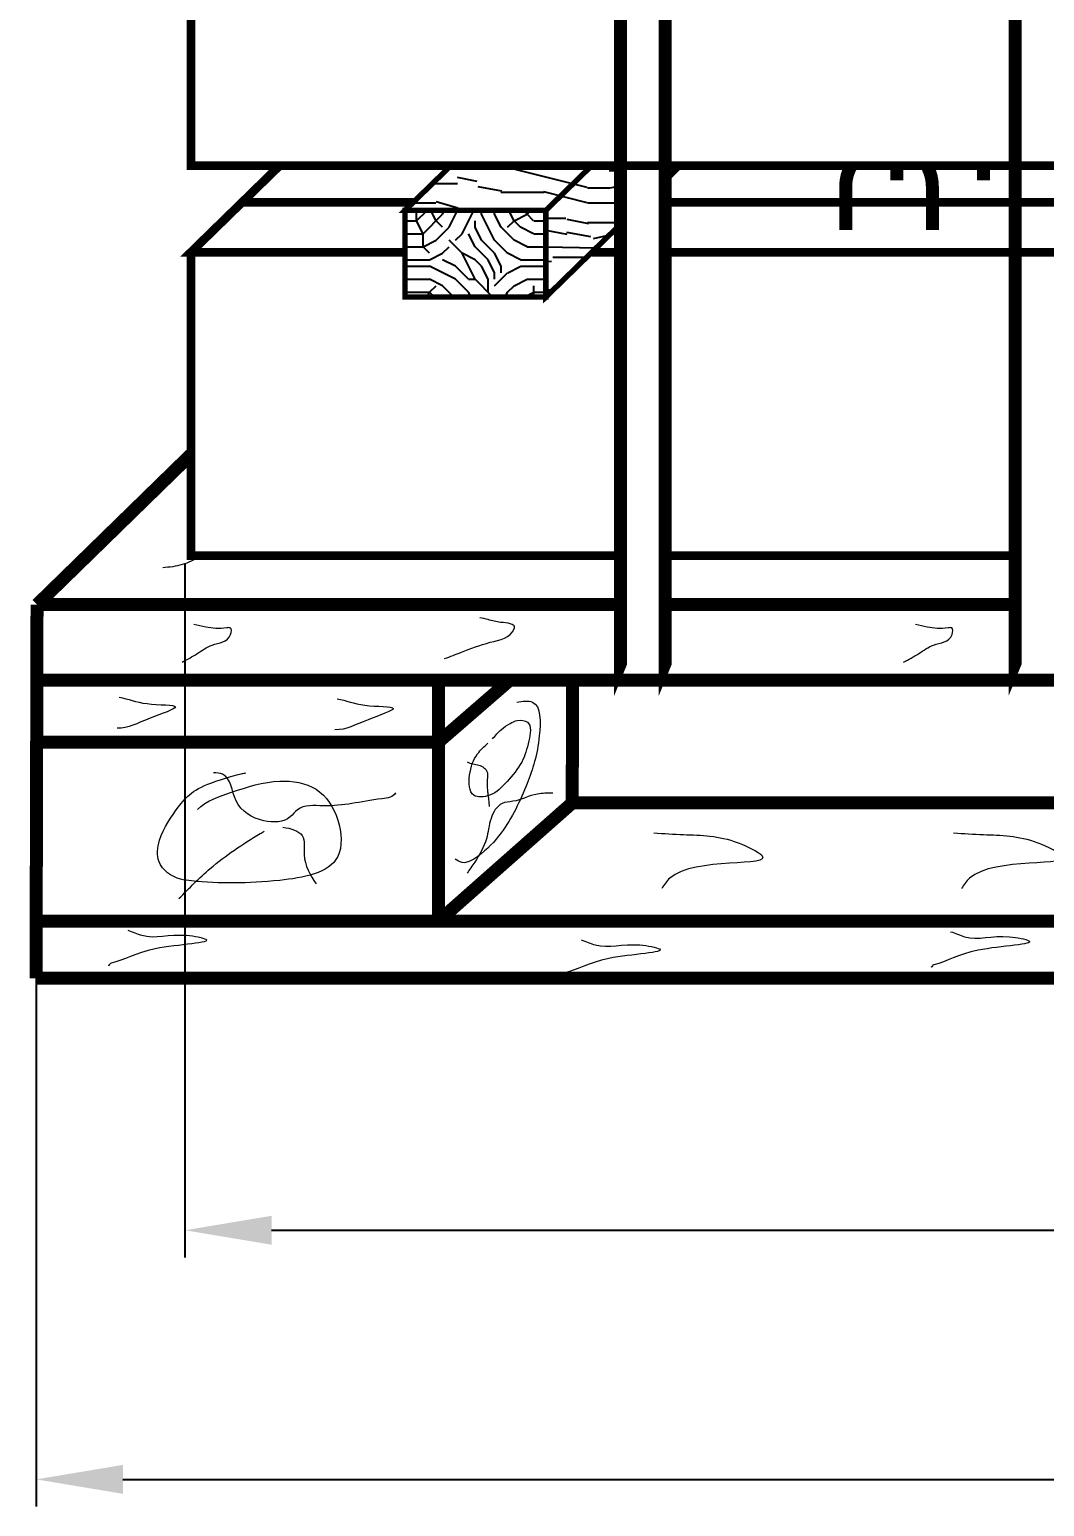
# Model space of a CAD drawing. Header units: millimetres. Extents: x -300689 to 10556, y -104928 to 107291.
# Drawn here: x -24190.5 to -24143.7, y 30488.9 to 30557.1 of the extents above; entities that cross this region are included whole.
import ezdxf

# ---------------------------------------------------------------- set-up
doc = ezdxf.new("R2010")
doc.units = ezdxf.units.MM
doc.layers.add('линии', color=7, linetype='Continuous')
doc.layers.add('Основная', color=7, linetype='Continuous', lineweight=30)
doc.styles.add('GOST 2.304', font='CS_Gost2304.shx', dxfattribs={"oblique": 15})
doc.dimstyles.new('GOST', dxfattribs={"dimscale": 0, "dimtxt": 3, "dimasz": 3, "dimexe": 1.25, "dimexo": 0, "dimtad": 1, "dimtoh": 1, "dimdec": 3, "dimtxsty": 'GOST 2.304', "dimcen": 5, "dimadec": 3, "dimazin": 2, "dimtfac": 0.75, "dimtdec": 4, "dimtmove": 1, "dimatfit": 3, "dimfxl": 0, "dimtolj": 1, "dimarcsym": 0})

# ---------------------------------------------------------------- blocks, each defined once
blk = doc.blocks.new('*D13')
at = {"layer": 'Defpoints', "color": 0}
for p in [(-24190.203, 30513.3), (-24057.129, 30513.3), (-24057.129, 30490.178)]:
    blk.add_point(p, dxfattribs=at)
at = {"layer": 'Основная', "color": 0, "lineweight": -2}
for p, q in [((-24190.203, 30513.3), (-24190.203, 30488.928)), ((-24057.129, 30513.3), (-24057.129, 30488.928)), ((-24186.203, 30490.178), (-24061.129, 30490.178))]:
    blk.add_line(p, q, dxfattribs=at)
at = {"layer": 'Основная', "color": 0}
for points in [[(-24186.203, 30490.845), (-24186.203, 30489.511), (-24190.203, 30490.178)], [(-24061.129, 30490.845), (-24061.129, 30489.511), (-24057.129, 30490.178)]]:
    blk.add_solid(points, dxfattribs=at)
at = {"layer": 'Основная', "color": 0, "lineweight": 20, "insert": (-24123.666, 30492.803), "char_height": 4, "attachment_point": 5, "style": 'GOST 2.304'}
blk.add_mtext('\\A1;1200', dxfattribs=at)
blk = doc.blocks.new('*D14')
at = {"layer": 'Defpoints', "color": 0}
for p in [(-24058.8, 30533.132), (-24183.343, 30532.424), (-24058.8, 30501.671)]:
    blk.add_point(p, dxfattribs=at)
at = {"layer": 'Основная', "color": 0, "lineweight": -2}
for p, q in [((-24058.8, 30533.132), (-24058.8, 30500.421)), ((-24183.343, 30532.424), (-24183.343, 30500.421)), ((-24179.343, 30501.671), (-24062.8, 30501.671))]:
    blk.add_line(p, q, dxfattribs=at)
at = {"layer": 'Основная', "color": 0}
for points in [[(-24179.343, 30502.338), (-24179.343, 30501.004), (-24183.343, 30501.671)], [(-24062.8, 30502.338), (-24062.8, 30501.004), (-24058.8, 30501.671)]]:
    blk.add_solid(points, dxfattribs=at)
at = {"layer": 'Основная', "color": 0, "lineweight": 20, "insert": (-24121.072, 30504.296), "char_height": 4, "attachment_point": 5, "style": 'GOST 2.304'}
blk.add_mtext('\\A1;1120', dxfattribs=at)

msp = doc.modelspace()

# ---------------------------------------------------------------- hatches: boundary and pattern name
at = {"layer": 'линии', "linetype": 'ByBlock', "ltscale": 0.25}
h = msp.add_hatch(dxfattribs=at)
h.set_pattern_fill('WOOD_01', color=256, scale=10, style=0, pattern_type=2)
h.set_pattern_definition([(0, (-3262.782, 139.945), (0, 10), [2, -8]), (8.9726, (-3262.6815, 134.5453), (60.000000294, 9.999976256), [1.92354, -190.43029]), (5.7105, (-3262.7815, 135.1453), (90.000001738, 9.999855072), [2.00998, -98.48876]), (344.5779, (-3262.78152, 138.1453), (109.9999951945, -29.9998733882), [3.00832, -297.82377]), (353.6599, (-3262.5815, 141.4453), (10.00000316, 2.043e-05), [1.81108, -88.74276]), (345.0686, (-3262.2815, 135.7453), (39.999999916, -9.999983694), [1.55242, -153.68932]), (348.6901, (-3265.7815, 141.5453), (10.00000292, 3.71e-06), [4.07922, -46.91097]), (5.7105, (-3262.6815, 133.6453), (90.000001738, 9.999855072), [1.00499, -99.49375]), (0, (-3262.782, 137.845), (0, 10), [1, -9]), (0, (-3264.782, 139.045), (0, 10), [3, -7]), (11.3099, (-3262.7815, 140.5453), (39.99999772, 9.99997436), [1.0198, -49.97039]), (2.7263, (-3263.7815, 136.8453), (200.00000295, 9.999960177), [2.10238, -208.13558]), (352.4054, (-3263.2815, 136.5453), (79.99999858, -9.999936836), [1.51327, -149.81417]), (0, (-3263.782, 132.745), (0, 10), [2, -8]), (358.8309, (-3264.78152, 132.24531), (10.0000018324, 7.6802e-06), [4.90102, -485.201]), (0, (-3264.782, 139.745), (0, 10), [1, -9]), (0, (-3263.782, 140.545), (0, 10), [1, -9]), (0, (-3268.282, 141.445), (0, 10), [1.5, -8.5]), (350.5377, (-3265.5815, 141.9453), (10.00000077, 3.876e-06), [3.04138, -57.78624]), (0, (-3268.782, 141.945), (0, 10), [2, -8]), (0, (-3269.882, 132.945), (0, 10), [1.1, -8.9]), (0, (-3264.782, 133.445), (0, 10), [1, -9]), (0, (-3269.882, 133.745), (0, 10), [2.1, -7.9]), (5.4403, (-3264.7815, 134.3453), (99.9999970115, 9.999947836), [2.1095, -208.84072]), (0, (-3264.682, 135.145), (0, 10), [1.9, -8.1]), (0, (-3269.882, 135.345), (0, 10), [1.1, -8.9]), (358.8309, (-3268.68152, 136.94531), (10.0000018324, 7.6802e-06), [4.90102, -485.201]), (0, (-3267.782, 137.845), (0, 10), [1, -9]), (0, (-3268.782, 138.145), (0, 10), [1, -9]), (0, (-3264.782, 138.145), (0, 10), [2, -8]), (0, (-3266.782, 138.345), (0, 10), [1, -9]), (0, (-3268.782, 139.545), (0, 10), [2, -8]), (19.6538, (-3266.0815, 135.3453), (110.000002521, 39.999945747), [1.48661, -147.17406]), (11.3099, (-3267.7815, 138.1453), (39.99999772, 9.99997436), [1.0198, -49.97039]), (11.3099, (-3263.7815, 137.6453), (39.99999772, 9.99997436), [1.0198, -49.97039]), (5.7105, (-3266.7815, 141.4453), (90.000001738, 9.999855072), [1.00499, -99.49375]), (349.6952, (-3269.8815, 142.1453), (59.99999977, -9.999946967), [1.11803, -110.68535]), (348.6901, (-3268.7815, 132.9453), (10.00000292, 3.71e-06), [1.0198, -49.97039]), (90, (-3267.782, 132.745), (-10, 6e-16), [0, -10]), (346.6076, (-3269.8815, 138.3453), (170.0000022497, -39.99969533), [2.1587, -213.71154]), (11.3099, (-3263.7815, 139.7453), (39.99999772, 9.99997436), [1.0198, -49.97039]), (10.3048, (-3263.7815, 133.4453), (49.99999788, 9.999960443), [1.11803, -110.68535]), (348.6901, (-3266.7815, 137.8453), (10.00000292, 3.71e-06), [1.0198, -49.97039]), (348.6901, (-3265.7815, 138.3453), (10.00000292, 3.71e-06), [1.0198, -49.97039]), (341.5651, (-3269.8815, 137.3453), (9.9999979, 1.168e-05), [1.26491, -30.35786]), (345.9638, (-3268.7815, 140.7453), (9.99999606, 1.244e-05), [4.12311, -37.10794]), (343.3008, (-3266.7815, 141.4453), (69.999999577, -19.99993732), [3.13209, -101.27095]), (0, (-3266.782, 141.945), (0, 10), [1.2, -8.8]), (345.9638, (-3267.7815, 133.7453), (9.99999606, 1.244e-05), [4.12311, -37.10794]), (345.9638, (-3268.7815, 134.4453), (9.99999606, 1.244e-05), [4.12311, -37.10794]), (345.9638, (-3268.7815, 135.3453), (9.99999606, 1.244e-05), [4.12311, -37.10794]), (349.6952, (-3269.8815, 139.7453), (59.99999977, -9.999946967), [1.11803, -110.68535]), (345.9638, (-3266.7815, 139.5453), (9.99999606, 1.244e-05), [2.06155, -39.1695]), (349.6952, (-3269.8815, 136.5453), (59.99999977, -9.999946967), [1.11803, -110.68535]), (357.6141, (-3264.6815, 135.8453), (9.9999994592, 1.2264e-05), [2.40208, -237.80615]), (349.6952, (-3265.7815, 137.6453), (59.99999977, -9.999946967), [1.11803, -110.68535]), (12.5288, (-3264.6815, 137.4453), (40.000004785, 9.999993037), [0.92195, -91.27349]), (349.5626, (-3269.88152, 136.04531), (109.9999968247, -19.9998534352), [3.86394, -382.52955]), (351.8699, (-3266.0815, 135.3453), (9.99999461, -2.42e-06), [1.41421, -69.29646]), (4.7636, (-3268.7815, 136.3453), (109.999999498, 9.999914496), [2.40832, -118.00762]), (0, (-3266.382, 136.545), (0, 10), [3.1, -6.9]), (344.7449, (-3269.8815, 141.0453), (39.999997121, -9.999983214), [1.14018, -112.87736]), (350.5377, (-3267.7815, 132.7453), (10.00000077, 3.876e-06), [3.04138, -57.78624]), (340.0169, (-3269.8815, 134.8453), (29.999998804, -9.999993244), [1.17047, -115.87652]), (0, (-3261.782, 140.745), (0, 10), [0.5, -9.5]), (0, (-3261.782, 136.345), (0, 10), [1, -9]), (11.3099, (-3261.7815, 132.7453), (39.99999772, 9.99997436), [1.0198, -49.97039]), (0, (-3261.682, 133.745), (0, 10), [1.8, -8.2]), (343.3008, (-3261.7815, 139.0453), (69.999999577, -19.99993732), [1.04403, -103.35901]), (348.0207, (-3261.68152, 136.9453), (189.9999961126, -40.0109770803), [1.84007, -335.50644]), (90, (-3261.782, 132.745), (-10, 6e-16), [0, -10]), (0, (-3260.782, 132.945), (0, 10), [0.9, -9.1]), (0, (-3260.782, 134.845), (0, 10), [0.9, -9.1]), (0, (-3260.782, 135.345), (0, 10), [0.9, -9.1]), (336.0376, (-3260.7815, 138.7453), (70.000000274, -29.999866517), [0.98489, -97.50362]), (348.5163, (-3260.78152, 139.94531), (49.9999998387, -10.0015547061), [0.91838, -652.15525]), (341.5651, (-3260.7815, 136.3453), (9.9999979, 1.168e-05), [0.94868, -30.67408]), (347.4712, (-3260.7815, 141.2453), (50.000003204, -9.99999603), [0.92195, -91.27349])])
h.paths.add_polyline_path([(-24164.5648, 30550.7965), (-24171.0648, 30550.7965), (-24173.1846, 30548.7289), (-24166.6846, 30548.7289)])
h.paths.add_polyline_path([(-24161.1745, 30550.7965), (-24161.1745, 30550.1033), (-24160.4638, 30550.7965)])
h.paths.add_polyline_path([(-24163.2346, 30548.0939), (-24163.2346, 30550.7965), (-24164.5648, 30550.7965), (-24166.6846, 30548.7289), (-24166.6846, 30544.7289)])
h = msp.add_hatch(dxfattribs=at)
h.set_pattern_fill('TRONCO', color=256, scale=6, style=0, pattern_type=2)
h.set_pattern_definition([(0, (-3329.8515, 132.1453), (6, 6), [1.8, -4.2]), (0, (-3329.8515, 132.4453), (6, 6), [1.8, -4.2]), (0, (-3329.5515, 133.0453), (6, 6), [1.2, -4.8]), (0, (-3329.2515, 133.6453), (6, 6), [0.9, -5.1]), (0, (-3329.2515, 134.2453), (6, 6), [0.6, -5.4]), (0, (-3330.7515, 134.8453), (6, 6), [0.3, -1.5, 0.3, -3.9]), (0, (-3329.8515, 135.1453), (6, 6), [0.3, -2.4, 0.9, -2.4]), (0, (-3328.6515, 135.4453), (6, 6), [0.3, -0.3, 0.3, -5.1]), (0, (-3328.9515, 135.7453), (6, 6), [0.3, -5.7]), (0, (-3329.2515, 136.3453), (6, 6), [0.9, -5.1]), (0, (-3329.2515, 136.9453), (6, 6), [1.2, -4.8]), (0, (-3329.5515, 137.5453), (6, 6), [1.5, -1.8, 0.3, -2.4]), (90, (-3331.9515, 133.9453), (-6, 6), [0.3, -0.6, 1.5, -3.6]), (90, (-3331.6515, 134.5453), (-6, 6), [0.3, -0.3, 0.9, -4.5]), (90, (-3331.3515, 136.9453), (-6, 6), [0.6, -5.4]), (90, (-3331.0515, 134.5453), (-6, 6), [1.2, -1.8, 0.3, -2.7]), (90, (-3330.7515, 137.8453), (-6, 6), [0.3, -5.7]), (90, (-3330.4515, 134.8453), (-6, 6), [0.9, -5.1]), (90, (-3329.8515, 135.1453), (-6, 6), [0.6, -5.4]), (90, (-3329.2515, 135.1453), (-6, 6), [0.3, -0.9, 0.9, -3.9]), (90, (-3328.9515, 135.4453), (-6, 6), [0.3, -5.7]), (90, (-3328.6515, 134.2453), (-6, 6), [0.84, -5.16]), (90, (-3328.3515, 133.0453), (-6, 6), [0.6, -5.4]), (90, (-3327.7515, 135.4453), (-6, 6), [0.3, -5.7]), (90, (-3327.1515, 135.1453), (-6, 6), [0.9, -5.1]), (90, (-3326.5515, 135.1453), (-6, 6), [0.9, -5.1]), (45, (-3327.4515, 132.7453), (7e-16, 6), [0.42426, -0.42426, 0.42426, -7.21250137]), (45, (-3328.6515, 134.2453), (7e-16, 6), [0.84852, -7.6367614]), (45, (-3331.0515, 137.2453), (7e-16, 6), [0.84852, -7.6367614]), (45, (-3329.8515, 135.7453), (7e-16, 6), [0.84852, -7.6367614]), (45, (-3329.5515, 134.5453), (7e-16, 6), [0.84852, -7.6367614]), (45, (-3327.7515, 133.3453), (7e-16, 6), [0.84852, -7.6367614]), (45, (-3328.3515, 133.6453), (7e-16, 6), [1.272792, -7.2124894]), (45, (-3330.1515, 136.3453), (7e-16, 6), [0.42426, -8.0610214]), (45, (-3330.4515, 136.9453), (7e-16, 6), [0.42426, -8.0610214]), (45, (-3328.0515, 136.9453), (7e-16, 6), [0.42426, -8.0610214]), (45, (-3330.4515, 133.9453), (7e-16, 6), [0.42426, -8.0610214]), (45, (-3327.1515, 136.0453), (7e-16, 6), [0.42426, -8.0610214]), (45, (-3329.2515, 135.4453), (7e-16, 6), [0.42426, -8.0610214]), (45, (-3328.6515, 136.0453), (7e-16, 6), [0.42426, -8.0610214]), (135, (-3328.9515, 134.8453), (-6, 7e-16), [0.42426, -0.42426, 1.272792, -6.36396937]), (135, (-3328.0515, 134.8453), (-6, 7e-16), [0.42426, -8.0610214]), (135, (-3328.0515, 132.7453), (-6, 7e-16), [0.42426, -8.0610214]), (135, (-3329.2515, 134.2453), (-6, 7e-16), [0.42426, -8.0610214]), (135, (-3328.3515, 135.4453), (-6, 7e-16), [0.42426, -8.0610214]), (135, (-3329.8515, 133.9453), (-6, 7e-16), [0.42426, -8.0610214]), (135, (-3327.4515, 133.9453), (-6, 7e-16), [0.42426, -8.0610214]), (135, (-3331.6515, 132.1453), (-6, 7e-16), [0.42426, -8.0610214]), (135, (-3331.3515, 132.4453), (-6, 7e-16), [0.84852, -7.6367614]), (135, (-3331.0515, 132.7453), (-6, 7e-16), [0.84852, -7.6367614]), (135, (-3330.4515, 132.7453), (-6, 7e-16), [0.84852, -7.6367614]), (135, (-3330.1515, 133.3453), (-6, 7e-16), [0.84852, -7.6367614]), (135, (-3327.7515, 135.7453), (-6, 7e-16), [0.84852, -7.6367614]), (135, (-3326.5515, 132.7453), (-6, 7e-16), [0.84852, -7.6367614]), (135, (-3326.2515, 137.5453), (-6, 7e-16), [0.84852, -7.6367614]), (135, (-3326.2515, 136.9453), (-6, 7e-16), [0.84852, -7.6367614]), (135, (-3326.8515, 136.6453), (-6, 7e-16), [0.84852, -7.6367614]), (135, (-3331.0515, 136.6453), (-6, 7e-16), [1.272792, -7.2124894]), (135, (-3327.1515, 136.0453), (-6, 7e-16), [1.272792, -7.2124894]), (26.565051, (-3330.4515, 137.8453), (6, 2e-09), [0.6708, -12.7456079]), (26.565051, (-3330.4515, 134.8453), (6, 2e-09), [0.6708, -12.7456079]), (26.565051, (-3329.8515, 136.6453), (6, 2e-09), [0.6708, -12.7456079]), (26.565051, (-3328.0515, 132.4453), (6, 2e-09), [0.6708, -12.7456079]), (26.565051, (-3328.3515, 133.0453), (6, 2e-09), [0.6708, -12.7456079]), (26.565051, (-3330.1515, 134.2453), (6, 2e-09), [0.6708, -12.7456079]), (26.565051, (-3330.1515, 137.2453), (6, 2e-09), [0.6708, -12.7456079]), (26.565051, (-3328.3515, 135.4453), (6, 2e-09), [1.3416, -12.0748079]), (63.434949, (-3328.3515, 136.3453), (3e-10, 6), [0.6708, -12.7456079]), (63.434949, (-3327.4515, 134.5453), (3e-10, 6), [0.6708, -12.7456079]), (63.434949, (-3330.4515, 135.7453), (3e-10, 6), [0.6708, -12.7456079]), (63.434949, (-3331.6515, 136.0453), (3e-10, 6), [0.6708, -12.7456079]), (63.434949, (-3328.0515, 134.8453), (3e-10, 6), [0.6708, -12.7456079]), (63.434949, (-3328.6515, 134.8453), (3e-10, 6), [0.6708, -12.7456079]), (63.434949, (-3331.0515, 135.7453), (3e-10, 6), [1.3416, -12.0748079]), (63.434949, (-3326.5515, 133.6453), (3e-10, 6), [1.3416, -12.0748079]), (63.434949, (-3327.1515, 133.9453), (3e-10, 6), [1.3416, -12.0748079]), (116.565051, (-3331.9515, 133.0453), (-2e-09, 6), [0.6708, -12.7456079]), (116.565051, (-3331.9515, 136.3453), (-2e-09, 6), [0.6708, -12.7456079]), (116.565051, (-3330.7515, 132.1453), (-2e-09, 6), [0.6708, -12.7456079]), (116.565051, (-3331.3515, 137.5453), (-2e-09, 6), [0.6708, -12.7456079]), (116.565051, (-3330.7515, 133.9453), (-2e-09, 6), [0.6708, -12.7456079]), (116.565051, (-3329.5515, 134.5453), (-2e-09, 6), [0.6708, -12.7456079]), (116.565051, (-3328.9515, 135.7453), (-2e-09, 6), [0.6708, -12.7456079]), (116.565051, (-3331.6515, 133.3453), (1.93e-06, 6.00000096), [0.6708, -12.7456079]), (116.565051, (-3330.1515, 134.2453), (-2e-09, 6), [0.6708, -12.7456079]), (116.565051, (-3328.3515, 133.6453), (-2e-09, 6), [0.6708, -12.7456079]), (116.565051, (-3327.7515, 134.2453), (-2e-09, 6), [0.6708, -12.7456079]), (116.565051, (-3326.5515, 136.0453), (-2e-09, 6), [0.6708, -12.7456079]), (116.565051, (-3331.0515, 137.8453), (-2e-09, 6), [0.6708, -12.7456079]), (116.565051, (-3331.9515, 137.5453), (-2e-09, 6), [1.3416, -12.0748079]), (116.565051, (-3331.0515, 133.3453), (-2e-09, 6), [1.3416, -12.0748079]), (153.434949, (-3331.9515, 132.4453), (-6, 3e-10), [0.6708, -12.7456079]), (153.434949, (-3326.8515, 132.1453), (-6, 3e-10), [0.6708, -12.7456079]), (153.434949, (-3327.1515, 135.1453), (-6, 3e-10), [0.6708, -12.7456079]), (153.434949, (-3329.5515, 133.0453), (-6, 3e-10), [0.6708, -12.7456079]), (153.434949, (-3329.8515, 132.4453), (-6, 3e-10), [0.6708, -12.7456079]), (153.434949, (-3329.2515, 133.6453), (-6, 3e-10), [0.6708, -12.7456079]), (153.434949, (-3327.4515, 137.2453), (-6, 3e-10), [0.6708, -12.7456079]), (153.434949, (-3326.8515, 137.5453), (-6, 3e-10), [1.3416, -12.0748079])])
h.paths.add_polyline_path([(-24166.6846, 30548.7289), (-24173.1846, 30548.7289), (-24173.1846, 30544.7289), (-24166.6846, 30544.7289)])

# ---------------------------------------------------------------- linework, layer by layer
for p, q in [((-24173.1846, 30548.7289), (-24171.0648, 30550.7965)), ((-24166.6846, 30548.7289), (-24164.5648, 30550.7965)), ((-24161.1745, 30550.1033), (-24160.4638, 30550.7965)), ((-24166.6846, 30544.7289), (-24163.1819, 30548.1453))]:
    msp.add_line(p, q, dxfattribs=at)
for points, const_width in [([(-24180.7024, 30567.1007), (-24183.0648, 30564.7965), (-24183.0648, 30550.7965), (-24120.9948, 30550.7965), (-24120.9948, 30564.7965), (-24161.1745, 30564.7965)], 0.4), ([(-24178.9638, 30550.7965), (-24183.0648, 30546.7965), (-24173.1846, 30546.7965)], 0.4), ([(-24171.0648, 30550.7965), (-24173.1846, 30548.7289), (-24166.6846, 30548.7289), (-24164.5648, 30550.7965), (-24166.6846, 30548.7289), (-24173.1846, 30548.7289), (-24173.1846, 30544.7289), (-24166.6846, 30544.7289), (-24166.6846, 30548.7289), (-24166.6846, 30544.7289), (-24163.1819, 30548.1453)], 0.25), ([(-24161.1745, 30550.1033), (-24160.4638, 30550.7965)], 0.25), ([(-24150.4862, 30550.1191), (-24150.4862, 30550.7965)], 0.6), ([(-24146.4862, 30550.7965), (-24146.4862, 30550.1191)], 0.6), ([(-24172.8034, 30549.1007), (-24180.7024, 30549.1007)], 0.4), ([(-24141.2334, 30549.1007), (-24161.1745, 30549.1007)], 0.4), ([(-24183.0648, 30546.7965), (-24173.1846, 30546.7965)], 0.4), ([(-24163.2346, 30532.7965), (-24183.0648, 30532.7965), (-24183.0648, 30546.7965)], 0.4), ([(-24164.5648, 30546.7965), (-24163.2346, 30546.7965)], 0.4), ([(-24164.5648, 30546.7965), (-24163.2346, 30546.7965)], 0.4), ([(-24161.1745, 30546.7965), (-24141.6146, 30546.7965)], 0.4), ([(-24161.1745, 30546.7965), (-24141.6146, 30546.7965)], 0.4), ([(-24145.0295, 30532.7965), (-24161.1745, 30532.7965)], 0.4), ([(-24190.165, 30530.5366), (-24163.2346, 30530.5366)], 0.6), ([(-24161.1745, 30530.5366), (-24145.0295, 30530.5366)], 0.6)]:
    msp.add_lwpolyline(points, dxfattribs=dict(at, const_width=const_width))
at = {"layer": 'линии', "linetype": 'ByBlock', "ltscale": 0.25, "const_width": 0.6}
for points in [[(-24152.8486, 30547.8149), (-24152.8486, 30549.8149, -0.1289589), (-24152.5911, 30550.7965, -0.1289589)], [(-24149.1061, 30550.7965, -0.1289589), (-24148.8486, 30549.8149), (-24148.8486, 30547.8149)]]:
    msp.add_lwpolyline(points, format="xyb", dxfattribs=at)
at = {"layer": 'линии', "linetype": 'ByBlock', "ltscale": 0.25}
msp.add_lwpolyline([(-24173.1846, 30544.7289), (-24166.6846, 30544.7289), (-24166.6846, 30548.7289), (-24173.1846, 30548.7289)], close=True, dxfattribs=at)
at = {"layer": 'линии', "color": 0, "const_width": 0.6}
for points in [[(-24190.165, 30530.5366), (-24183.0648, 30537.462)], [(-24190.211, 30513.2996), (-24190.165, 30530.5366)], [(-24057.1287, 30527.0571), (-24190.1743, 30527.0571)], [(-24171.6398, 30524.1961), (-24168.3322, 30527.0653)], [(-24171.6378, 30524.1893), (-24171.6378, 30527.0609), (-24171.6378, 30515.9376)], [(-24165.4643, 30521.3917), (-24165.4596, 30527.0571)], [(-24190.1819, 30524.1893), (-24171.6378, 30524.1893)], [(-24171.6558, 30524.1893), (-24187.4405, 30524.1893)], [(-24171.6378, 30515.9376), (-24165.464, 30521.3917)], [(-24129.9455, 30521.3917), (-24165.4637, 30521.3917)], [(-24057.126, 30515.9289), (-24190.204, 30515.9289)], [(-24057.1287, 30513.2996), (-24190.211, 30513.2996)]]:
    msp.add_lwpolyline(points, dxfattribs=at)
at = {"layer": 'линии', "color": 0, "lineweight": 20}
for points, knots in [([(-24182.3714, 30532.7965), (-24182.4631, 30532.7664), (-24182.8455, 30532.6592), (-24183.4541, 30532.3204), (-24184.0564, 30532.2668), (-24184.3641, 30532.2395)], [2.4341155, 2.4341155, 2.4341155, 2.4341155, 2.7189031, 3.5941889, 4.5087089, 4.5087089, 4.5087089, 4.5087089]), ([(-24170.31, 30523.2863), (-24170.1529, 30523.1882), (-24169.8624, 30523.1848), (-24169.5544, 30523.041), (-24169.3459, 30522.8207), (-24169.401, 30522.3929), (-24169.4035, 30522.1624), (-24169.3604, 30521.8086), (-24169.3018, 30521.2294)], [0, 0, 0, 0, 1.3800891, 2.0265473, 2.5046732, 3.5427233, 4.7470692, 5.1327537, 5.1327537, 5.1327537, 5.1327537])]:
    msp.add_open_spline(points, degree=3, knots=knots, dxfattribs=at)
for points in [[(-24171.3558, 30528.0471), (-24170.5846, 30528.3383), (-24169.2479, 30528.8008), (-24168.151, 30529.4175), (-24168.1339, 30529.5202), (-24168.2881, 30529.6401), (-24168.7805, 30529.718), (-24169.3507, 30529.8457), (-24169.7277, 30529.9313)], [(-24183.4752, 30527.8864), (-24182.7736, 30528.2775), (-24182.0855, 30528.6686), (-24181.2355, 30529.154), (-24181.249, 30529.4642), (-24181.4109, 30529.4642), (-24182.3823, 30529.5047), (-24182.922, 30529.626)], [(-24150.1814, 30527.8864), (-24149.4798, 30528.2775), (-24148.7917, 30528.6686), (-24147.9417, 30529.154), (-24147.9552, 30529.4642), (-24148.1171, 30529.4642), (-24149.0886, 30529.5047), (-24149.6283, 30529.626)], [(-24168.0286, 30526.0443), (-24167.3079, 30526.0443), (-24166.9876, 30524.4836), (-24167.5482, 30522.2826), (-24168.7493, 30520.0016), (-24169.8304, 30518.9211), (-24170.5511, 30518.641), (-24170.8714, 30518.8011)], [(-24169.1454, 30524.3452), (-24168.7315, 30524.7786), (-24168.3373, 30525.0543), (-24168.0023, 30525.1922), (-24167.5293, 30525.1134), (-24167.4701, 30524.2467), (-24167.7974, 30523.2766), (-24168.4753, 30522.3754), (-24169.2833, 30521.745), (-24170.0125, 30521.745), (-24170.2033, 30522.6658), (-24169.8352, 30523.6558), (-24169.3622, 30524.1482)], [(-24166.3702, 30521.8317), (-24167.0764, 30521.798), (-24168.2029, 30521.4619), (-24168.7074, 30521.3611), (-24169.2118, 30520.6721), (-24169.4304, 30519.7309), (-24169.9685, 30518.6554), (-24170.3216, 30518.1512)]]:
    msp.add_spline(points, degree=3, dxfattribs=at)
for points, start_tangent, end_tangent in [([(-24186.373, 30526.2652), (-24185.0887, 30525.969), (-24183.7796, 30525.8209), (-24184.9405, 30525.3024), (-24186.4718, 30524.8334)], (0.9864081, -0.164314), (-1, 0)), ([(-24176.3206, 30526.1911), (-24175.0362, 30525.8949), (-24173.7272, 30525.7468), (-24174.888, 30525.2284), (-24176.4194, 30524.7594)], (0.9864081, -0.164314), (-1, 0)), ([(-24182.7672, 30521.0801), (-24181.1882, 30521.8826), (-24178.9669, 30522.3908), (-24177.2808, 30522.0163), (-24176.2906, 30520.5987), (-24176.2906, 30518.9135), (-24178.9669, 30517.8168), (-24183.0348, 30517.7901), (-24183.5433, 30517.8703), (-24184.5335, 30518.6728), (-24184.5068, 30519.6625), (-24183.6503, 30521.1871), (-24181.9108, 30522.3908), (-24180.6262, 30522.7386), (-24180.7332, 30522.7118)], (0.7072885, 0.706925), (-0.9922861, -0.1239691)), ([(-24173.624, 30521.8486), (-24174.2492, 30521.5808), (-24176.9582, 30521.2535), (-24178.149, 30521.075), (-24178.4765, 30520.7477), (-24179.697, 30520.5692), (-24180.9771, 30521.4916), (-24181.6023, 30522.7115), (-24182.0204, 30522.7737)], (-0.395843, -0.9183182), (-1, 0)), ([(-24185.979, 30515.5119), (-24185.3325, 30515.2826), (-24183.2681, 30515.2826), (-24182.3714, 30515.0951), (-24184.7069, 30514.6574), (-24186.7506, 30513.9904), (-24186.7923, 30513.9696), (-24186.8548, 30513.8862), (-24186.8522, 30513.9139)], (0.956931, -0.2903155), (-0.8945261, -0.4470157)), ([(-24148.0076, 30515.4452), (-24147.3611, 30515.2159), (-24145.2967, 30515.2159), (-24144.4, 30515.0283), (-24146.7355, 30514.5906), (-24148.7792, 30513.9237), (-24148.8209, 30513.9028), (-24148.8834, 30513.8194), (-24148.8808, 30513.8471)], (0.956931, -0.2903155), (-0.8945261, -0.4470157)), ([(-24165.0538, 30515.0661), (-24164.4074, 30514.8368), (-24162.3429, 30514.8368), (-24161.4462, 30514.6492), (-24163.7818, 30514.2115), (-24165.8254, 30513.5446), (-24165.8671, 30513.5237), (-24165.9297, 30513.4404), (-24165.9271, 30513.468)], (0.956931, -0.2903155), (-0.8945261, -0.4470157))]:
    msp.add_spline(points, degree=3, dxfattribs=dict(at, start_tangent=start_tangent, end_tangent=end_tangent))
for points, start_tangent in [([(-24178.8275, 30520.2641), (-24178.2788, 30520.1361), (-24177.9312, 30519.8801), (-24177.8398, 30519.0027), (-24177.2911, 30517.6499)], (-0.8945148, 0.4470383)), ([(-24183.6196, 30516.9735), (-24182.1746, 30518.3628), (-24179.87, 30519.9716), (-24179.6871, 30520.0812)], (0.948731, 0.3160846)), ([(-24161.7038, 30520.0049), (-24160.3277, 30519.9294), (-24157.8163, 30519.5515), (-24156.7226, 30518.9712), (-24160.9623, 30517.9186), (-24161.3404, 30517.4327)], (0.9997548, -0.0221443)), ([(-24147.8692, 30520.0049), (-24146.4931, 30519.9294), (-24143.9817, 30519.5515), (-24142.888, 30518.9712), (-24147.1277, 30517.9186), (-24147.5058, 30517.4327)], (0.9997548, -0.0221443))]:
    msp.add_spline(points, degree=3, dxfattribs=dict(at, start_tangent=start_tangent))
at = {"layer": 'Основная'}
for points in [[(-24163.21, 30527.117, 0, 0, 0), (-24163.2346, 30527.0571, 0.6, 0.6, 0), (-24163.2346, 30564.8563, 0.6, 0.6, 0), (-24137.2487, 30590.2024, 0, 0, 0)], [(-24161.1499, 30527.117, 0, 0, 0), (-24161.1745, 30527.0571, 0.6, 0.6, 0), (-24161.1745, 30564.8563, 0.6, 0.6, 0), (-24135.1886, 30590.2024, 0, 0, 0)], [(-24145.0049, 30527.117, 0, 0, 0), (-24145.0295, 30527.0571, 0.6, 0.6, 0), (-24145.0295, 30564.8563, 0.6, 0.6, 0), (-24119.0436, 30590.2024, 0, 0, 0)]]:
    msp.add_lwpolyline(points, format="xyseb", dxfattribs=at)

# ---------------------------------------------------------------- dimensions: what is measured, and where the dimension line sits
at = {"layer": 'Основная', "lineweight": 20}
dim = msp.add_linear_dim(base=(-24058.8002, 30501.6708), p1=(-24183.3429, 30532.4243), p2=(-24058.8002, 30533.1322), text='1120', dimstyle='GOST', override={"dimscale": 1, "dimtxt": 4, "dimasz": 4}, dxfattribs=at)
dim.commit()
dim.dimension.update_dxf_attribs({"geometry": '*D14', "text_midpoint": (-24121.0716, 30504.2958)})
dim = msp.add_aligned_dim(p1=(-24190.2035, 30513.2996), p2=(-24057.1287, 30513.2996), distance=-23.1216, text='1200', dimstyle='GOST', override={"dimscale": 1, "dimtxt": 4, "dimasz": 4}, dxfattribs=at)
dim.commit()
dim.dimension.update_dxf_attribs({"geometry": '*D13', "text_midpoint": (-24123.6661, 30492.803)})

doc.saveas('drawing.dxf')
